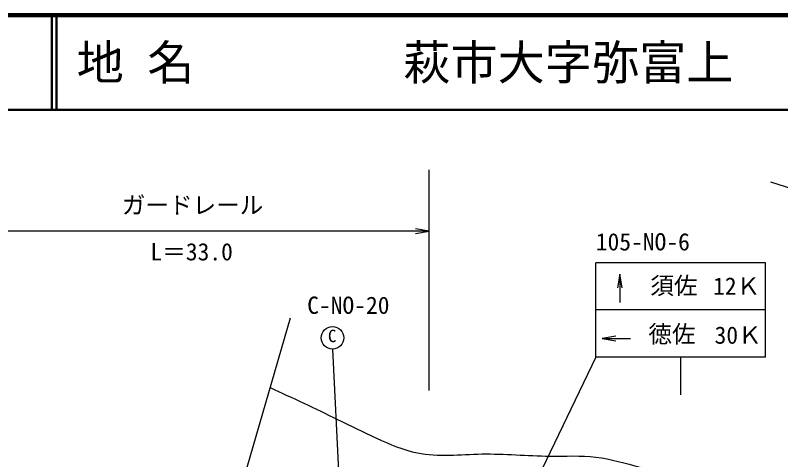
# Model space of a CAD drawing. Units: millimetres, scale not verified. Extents: x 40000 to 680000, y 20000 to 380000.
# Drawn here: x 363878 to 445047, y 332904 to 380000 of the extents above; entities that cross this region are included whole.
import ezdxf
from ezdxf.enums import TextEntityAlignment as Align

# ---------------------------------------------------------------- set-up
doc = ezdxf.new("R2010")
doc.units = ezdxf.units.MM
doc.header["$LTSCALE"] = 1000
for name, color, linetype, lineweight in [('M-BGD', 7, 'Continuous', 25), ('M-BMK-SRVR', 3, 'Continuous', 25), ('M-STR-STR3', 7, 'Continuous', 25), ('M-STR-STRC', 7, 'Continuous', 25), ('M-TTL', 2, 'Continuous', 140), ('M-TTL-LINE', 7, 'Continuous', 50)]:
    doc.layers.add(name, color=color, linetype=linetype, lineweight=lineweight)
doc.layers.add('M-TTL-TXT', color=7, linetype='Continuous')
doc.styles.add('ＭＳ ゴシック', font='')
doc.styles.get('ＭＳ ゴシック').set_extended_font_data('MS Gothic')

# ---------------------------------------------------------------- blocks, each defined once
blk = doc.blocks.new('open_arrow')
at = {"color": 0, "linetype": 'Continuous', "lineweight": -2}
blk.add_lwpolyline([(7.5, 1.25), (0, 0), (7.5, -1.25)], dxfattribs=at)

msp = doc.modelspace()

# ---------------------------------------------------------------- linework, layer by layer
at = {"layer": 'M-BGD'}
msp.add_open_spline([(390893, 340566), (393286, 339444), (395679, 338321), (398050, 337174), (399417, 336512), (400776, 335843), (402168, 335198), (403578, 334544), (405021, 333916), (406519, 333620), (408727, 333184), (411054, 333472), (413345, 333507), (415772, 333545), (418159, 333299), (420574, 333283), (422203, 333272), (423843, 333365), (425450, 333171), (427041, 332979), (428598, 332505), (430158, 332106), (431612, 331734), (433069, 331428), (434529, 331041), (435577, 330763), (436626, 330444), (437556, 329920), (438592, 329337), (439480, 328500), (440414, 327734), (442049, 326395), (443825, 325276), (445514, 324036), (447345, 322692), (449074, 321205), (450895, 319832), (452270, 318795), (453697, 317822), (454986, 316694), (456681, 315209), (458135, 313454), (459581, 311706), (461364, 309551), (463135, 307406), (464906, 305261)], degree=3, knots=[0, 0, 0, 0, 1, 1, 1, 2, 2, 2, 3, 3, 3, 4, 4, 4, 5, 5, 5, 6, 6, 6, 7, 7, 7, 8, 8, 8, 9, 9, 9, 10, 10, 10, 11, 11, 11, 12, 12, 12, 13, 13, 13, 14, 14, 14, 15, 15, 15, 15], dxfattribs=at)
at = {"layer": 'M-BMK-SRVR'}
for p, q in [((443967, 362356), (463363, 356028)), ((393033, 347897), (386843, 326697))]:
    msp.add_line(p, q, dxfattribs=at)
at = {"layer": 'M-STR-STR3'}
for p, q in [((407771, 340253), (407771, 363637)), ((407771, 357121), (357040, 357121))]:
    msp.add_line(p, q, dxfattribs=at)
at = {"layer": 'M-STR-STRC'}
for p, q in [((425438, 348781), (425438, 353781)), ((443438, 353781), (425438, 353781)), ((443438, 348781), (443438, 353781)), ((427991, 352562), (427991, 349562)), ((425438, 343781), (425438, 348781)), ((443438, 348781), (425438, 348781)), ((443438, 343781), (443438, 348781)), ((426114, 345738), (429114, 345738)), ((397517, 344625), (398507, 324684)), ((425438, 343781), (411330, 314451)), ((443438, 343781), (425438, 343781)), ((434438, 343781), (434438, 339781))]:
    msp.add_line(p, q, dxfattribs=at)
msp.add_circle((397511, 345825), 1200, dxfattribs=at)
at = {"layer": 'M-TTL'}
msp.add_line((680000, 380000), (40000, 380000), dxfattribs=at)
at = {"layer": 'M-TTL-LINE'}
for p, q in [((367750, 380000), (367750, 370000)), ((368250, 380000), (368250, 370000)), ((40000, 370000), (680000, 370000))]:
    msp.add_line(p, q, dxfattribs=at)

# ---------------------------------------------------------------- block references
at = {"layer": 'M-STR-STR3', "xscale": 193, "yscale": 193, "rotation": 180}
msp.add_blockref('open_arrow', (407771, 357121), dxfattribs=at)
at = {"layer": 'M-STR-STRC', "xscale": 193, "yscale": 193, "rotation": 270}
msp.add_blockref('open_arrow', (427991, 352562), dxfattribs=at)
at = {"layer": 'M-STR-STRC', "xscale": 193, "yscale": 193}
msp.add_blockref('open_arrow', (426114, 345738), dxfattribs=at)

# ---------------------------------------------------------------- texts
at = {"layer": 'M-STR-STR3', "style": 'ＭＳ ゴシック'}
for s, p in [('ガードレール', (375175, 359888)), ('L＝33.0', (378214, 354942))]:
    msp.add_text(s, height=1833, dxfattribs=at).set_placement(p, align=Align.MIDDLE_LEFT)
at = {"layer": 'M-STR-STRC', "style": 'ＭＳ ゴシック'}
for s, height, p in [('105-NO-6', 1833, (425438, 354531)), ('須佐', 1833, (431223, 349887)), ('12Ｋ', 1833, (437877, 349841)), ('C-NO-20', 1833, (394833, 347807)), ('徳佐', 1833, (431018, 344754)), ('C', 1320, (397033, 344963)), ('30Ｋ', 1833, (438036, 344641))]:
    msp.add_text(s, height=height, dxfattribs=at).set_placement(p, align=Align.BOTTOM_LEFT)
at = {"layer": 'M-TTL-TXT', "style": 'ＭＳ ゴシック'}
for s, p in [('地 名', (370380, 375000)), ('萩市大字弥富上', (405024, 375000))]:
    msp.add_text(s, height=3666, dxfattribs=at).set_placement(p, align=Align.MIDDLE_LEFT)

doc.saveas('drawing.dxf')
